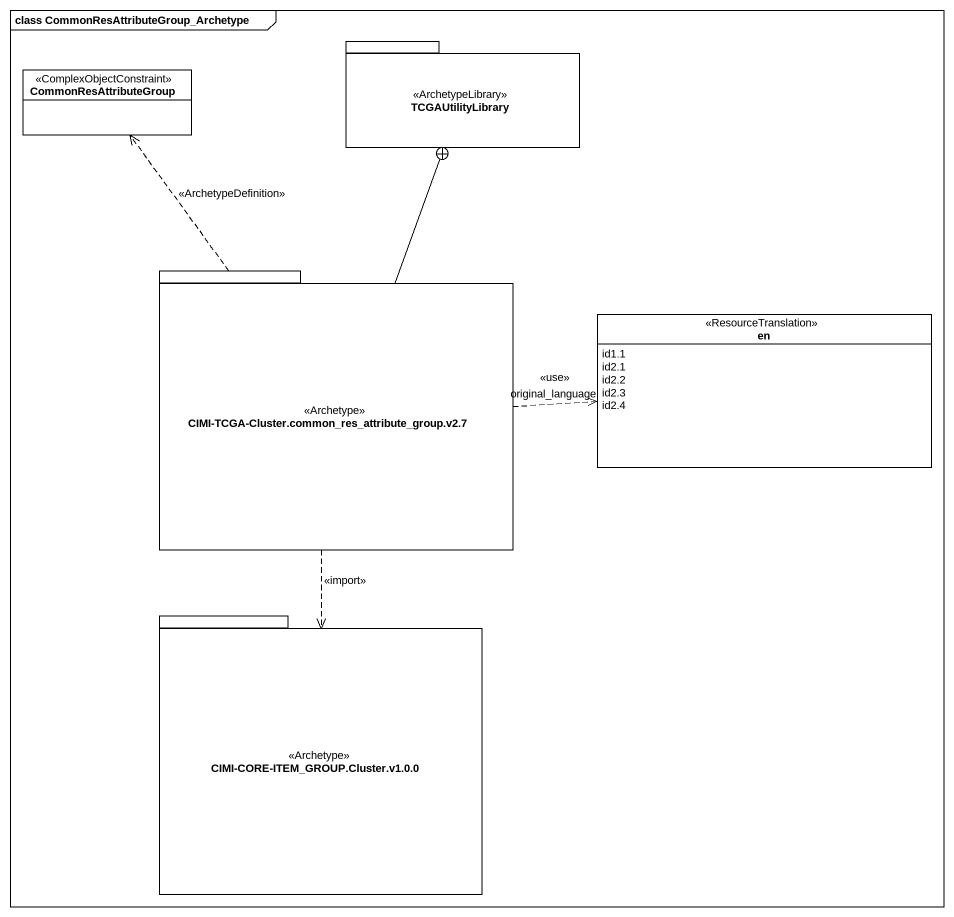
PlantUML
@startuml
mainframe class CommonResAttributeGroup_Archetype
hide circle
hide empty members
package TCGAUtilityLibrary <<ArchetypeLibrary>> {
}
class CommonResAttributeGroup <<ComplexObjectConstraint>>
package "CIMI-TCGA-Cluster.common_res_attribute_group.v2.7" as CIMI_TCGA_Cluster_common <<Archetype>> {
}
enum en <<ResourceTranslation>> {
  id1.1
  id2.1
  id2.2
  id2.3
  id2.4
}
package "CIMI-CORE-ITEM_GROUP.Cluster.v1.0.0" as CIMI_CORE_ITEM_GROUP <<Archetype>> {
}
CIMI_TCGA_Cluster_common -up-+ TCGAUtilityLibrary
CIMI_TCGA_Cluster_common .up.> CommonResAttributeGroup : <<ArchetypeDefinition>>
CIMI_TCGA_Cluster_common .right.> en : <<use>>\noriginal_language
CIMI_TCGA_Cluster_common ..> CIMI_CORE_ITEM_GROUP : <<import>>
@enduml
